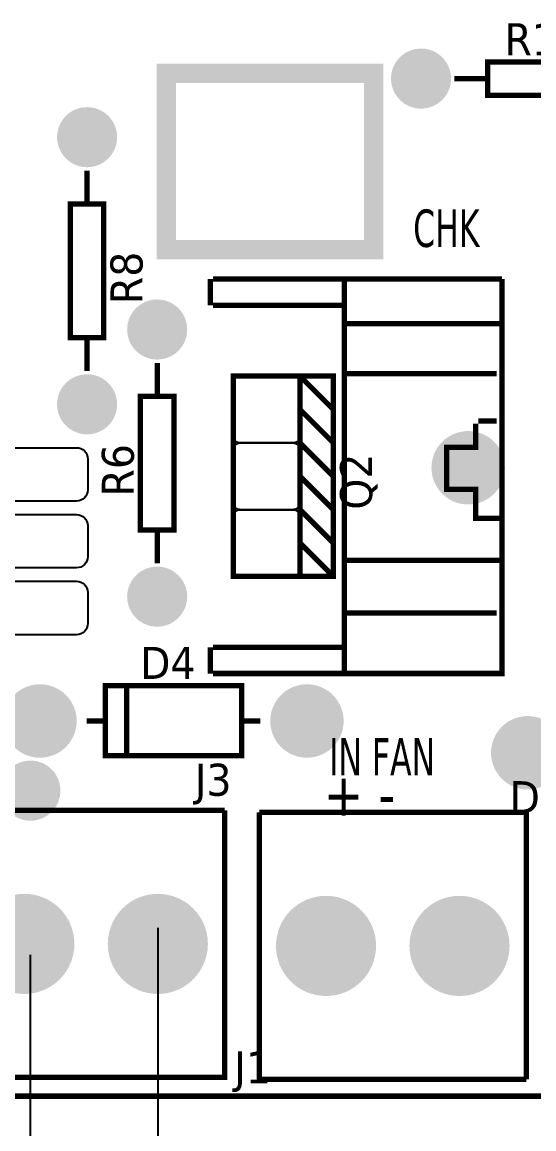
# Model space of a CAD drawing. Header units: millimetres. Extents: x 123.5 to 144.3, y 105.4 to 121.6.
# Drawn here: x 130.757 to 131.907, y 109.241 to 111.727 of the extents above; entities that cross this region are included whole.
import ezdxf

# ---------------------------------------------------------------- set-up
doc = ezdxf.new("R2010")
doc.units = ezdxf.units.MM
doc.layers.add('DESC', color=250, linetype='Continuous')
doc.layers.add('WIRES', color=7, linetype='Continuous')
doc.styles.get("Standard").update_dxf_attribs({"font": 'tahoma.ttf'})

# ---------------------------------------------------------------- blocks, each defined once
blk = doc.blocks.new('EPAD')
at = {"const_width": 0.5}
blk.add_lwpolyline([(-0.25, 0, 1), (0.25, 0, 1)], format="xyb", close=True, dxfattribs=at)
blk = doc.blocks.new('TarIncu')
for points, const_width in [([(128.0244, 112.5934), (132.4049, 112.5934), (132.4049, 116.2458), (128.0244, 116.2458), (128.0244, 112.5934)], 0.008), ([(128.0244, 112.5934), (132.4049, 112.5934), (132.4049, 116.2458), (128.0244, 116.2458), (128.0244, 112.5934)], 0.008), ([(128.0244, 112.5934), (132.4049, 112.5934), (132.4049, 116.2458), (128.0244, 116.2458), (128.0244, 112.5934)], 0.008), ([(130.6779, 113.8611), (130.9889, 113.8611), (130.9889, 114.1249), (130.6779, 114.1249), (130.6779, 113.8611)], 0.029), ([(130.6779, 113.8611), (130.9889, 113.8611), (130.9889, 114.1249), (130.6779, 114.1249), (130.6779, 113.8611)], 0.029), ([(130.6779, 113.8611), (130.9889, 113.8611), (130.9889, 114.1249), (130.6779, 114.1249), (130.6779, 113.8611)], 0.029), ([(131.1598, 114.0921), (131.3598, 114.0921), (131.3598, 114.1421), (131.1598, 114.1421), (131.1598, 114.0921)], 0.008), ([(131.1598, 114.0921), (131.3598, 114.0921), (131.3598, 114.1421), (131.1598, 114.1421), (131.1598, 114.0921)], 0.008), ([(131.1598, 114.0921), (131.3598, 114.0921), (131.3598, 114.1421), (131.1598, 114.1421), (131.1598, 114.0921)], 0.008), ([(131.1098, 114.1171), (131.1598, 114.1171)], 0.008), ([(131.1098, 114.1171), (131.1598, 114.1171)], 0.008), ([(131.1098, 114.1171), (131.1598, 114.1171)], 0.008), ([(130.5594, 113.9794), (130.5594, 113.9294)], 0.008), ([(130.5594, 113.9794), (130.5594, 113.9294)], 0.008), ([(130.5594, 113.9794), (130.5594, 113.9294)], 0.008), ([(130.5344, 113.7294), (130.5844, 113.7294), (130.5844, 113.9294), (130.5344, 113.9294), (130.5344, 113.7294)], 0.008), ([(130.5344, 113.7294), (130.5844, 113.7294), (130.5844, 113.9294), (130.5344, 113.9294), (130.5344, 113.7294)], 0.008), ([(130.5344, 113.7294), (130.5844, 113.7294), (130.5844, 113.9294), (130.5344, 113.9294), (130.5344, 113.7294)], 0.008), ([(130.7439, 113.8169), (130.7439, 113.7775)], 0.008), ([(130.7439, 113.8169), (130.7439, 113.7775)], 0.008), ([(130.7439, 113.8169), (130.7439, 113.7775)], 0.008), ([(131.1809, 113.8169), (130.7478, 113.8169)], 0.008), ([(131.1809, 113.8169), (131.1809, 113.2263), (130.7478, 113.2263)], 0.008), ([(131.1809, 113.8169), (130.7478, 113.8169)], 0.008), ([(131.1809, 113.8169), (131.1809, 113.2263), (130.7478, 113.2263)], 0.008), ([(131.1809, 113.8169), (130.7478, 113.8169)], 0.008), ([(131.1809, 113.8169), (131.1809, 113.2263), (130.7478, 113.2263)], 0.008), ([(130.9446, 113.8169), (130.9446, 113.2303)], 0.008), ([(130.9446, 113.8169), (130.9446, 113.2303)], 0.008), ([(130.9446, 113.8169), (130.9446, 113.2303)], 0.008), ([(130.7478, 113.7775), (130.9446, 113.7775)], 0.008), ([(130.7478, 113.7775), (130.9446, 113.7775)], 0.008), ([(130.7478, 113.7775), (130.9446, 113.7775)], 0.008), ([(131.1769, 113.75), (130.9486, 113.75)], 0.008), ([(131.1769, 113.75), (130.9486, 113.75)], 0.008), ([(131.1769, 113.75), (130.9486, 113.75)], 0.008), ([(130.5594, 113.7294), (130.5594, 113.6794)], 0.008), ([(130.5594, 113.7294), (130.5594, 113.6794)], 0.008), ([(130.5594, 113.7294), (130.5594, 113.6794)], 0.008), ([(130.6644, 113.6414), (130.6644, 113.6914)], 0.008), ([(130.6644, 113.6414), (130.6644, 113.6914)], 0.008), ([(130.6644, 113.6414), (130.6644, 113.6914)], 0.008), ([(130.7784, 113.3716), (130.8784, 113.3716), (130.8784, 113.6716), (130.7784, 113.6716), (130.7784, 113.3716)], 0.008), ([(130.7784, 113.3716), (130.8784, 113.3716), (130.8784, 113.6716), (130.7784, 113.6716), (130.7784, 113.3716)], 0.008), ([(130.7784, 113.3716), (130.8784, 113.3716), (130.8784, 113.6716), (130.7784, 113.6716), (130.7784, 113.3716)], 0.008), ([(130.8784, 113.6716), (130.9284, 113.6716), (130.9284, 113.3716), (130.8784, 113.3716)], 0.008), ([(130.8784, 113.6716), (130.9284, 113.6216)], 0.008), ([(130.8784, 113.6716), (130.9284, 113.6716), (130.9284, 113.3716), (130.8784, 113.3716)], 0.008), ([(130.8784, 113.6716), (130.9284, 113.6216)], 0.008), ([(130.8784, 113.6716), (130.9284, 113.6716), (130.9284, 113.3716), (130.8784, 113.3716)], 0.008), ([(130.8784, 113.6716), (130.9284, 113.6216)], 0.008), ([(131.173, 113.6752), (130.9446, 113.6752)], 0.008), ([(131.173, 113.6752), (130.9446, 113.6752)], 0.008), ([(131.173, 113.6752), (130.9446, 113.6752)], 0.008), ([(130.6394, 113.4414), (130.6894, 113.4414), (130.6894, 113.6414), (130.6394, 113.6414), (130.6394, 113.4414)], 0.008), ([(130.6394, 113.4414), (130.6894, 113.4414), (130.6894, 113.6414), (130.6394, 113.6414), (130.6394, 113.4414)], 0.008), ([(130.6394, 113.4414), (130.6894, 113.4414), (130.6894, 113.6414), (130.6394, 113.6414), (130.6394, 113.4414)], 0.008), ([(130.8784, 113.6216), (130.9284, 113.5716)], 0.008), ([(130.8784, 113.6216), (130.9284, 113.5716)], 0.008), ([(130.8784, 113.6216), (130.9284, 113.5716)], 0.008), ([(131.1415, 113.6004), (131.1415, 113.5649), (131.0982, 113.5649), (131.0982, 113.5019), (131.1376, 113.5019), (131.1415, 113.5019), (131.1415, 113.4586)], 0.008), ([(131.1415, 113.6004), (131.1415, 113.5649), (131.0982, 113.5649), (131.0982, 113.5019), (131.1376, 113.5019), (131.1415, 113.5019), (131.1415, 113.4586)], 0.008), ([(131.1415, 113.6004), (131.1415, 113.5649), (131.0982, 113.5649), (131.0982, 113.5019), (131.1376, 113.5019), (131.1415, 113.5019), (131.1415, 113.4586)], 0.008), ([(131.173, 113.6043), (131.1454, 113.6043)], 0.008), ([(131.173, 113.6043), (131.1454, 113.6043)], 0.008), ([(131.173, 113.6043), (131.1454, 113.6043)], 0.008), ([(130.8784, 113.5716), (130.9284, 113.5216)], 0.008), ([(130.8784, 113.5716), (130.9284, 113.5216)], 0.008), ([(130.8784, 113.5716), (130.9284, 113.5216)], 0.008), ([(130.8784, 113.5216), (130.9284, 113.4716)], 0.008), ([(130.8784, 113.5216), (130.9284, 113.4716)], 0.008), ([(130.8784, 113.5216), (130.9284, 113.4716)], 0.008), ([(130.8784, 113.4716), (130.9284, 113.4216)], 0.008), ([(130.8784, 113.4716), (130.9284, 113.4216)], 0.008), ([(130.8784, 113.4716), (130.9284, 113.4216)], 0.008), ([(131.1376, 113.4586), (131.1769, 113.4586)], 0.008), ([(131.1376, 113.4586), (131.1769, 113.4586)], 0.008), ([(131.1376, 113.4586), (131.1769, 113.4586)], 0.008), ([(130.6644, 113.3914), (130.6644, 113.4414)], 0.008), ([(130.6644, 113.3914), (130.6644, 113.4414)], 0.008), ([(130.6644, 113.3914), (130.6644, 113.4414)], 0.008), ([(130.8784, 113.4216), (130.9284, 113.3716)], 0.008), ([(130.8784, 113.4216), (130.9284, 113.3716)], 0.008), ([(130.8784, 113.4216), (130.9284, 113.3716)], 0.008), ([(131.1769, 113.3956), (130.9446, 113.3956)], 0.008), ([(131.1769, 113.3956), (130.9446, 113.3956)], 0.008), ([(131.1769, 113.3956), (130.9446, 113.3956)], 0.008), ([(131.173, 113.3169), (130.9446, 113.3169)], 0.008), ([(131.173, 113.3169), (130.9446, 113.3169)], 0.008), ([(131.173, 113.3169), (130.9446, 113.3169)], 0.008), ([(130.7439, 113.2657), (130.7439, 113.2263)], 0.008), ([(130.7439, 113.2657), (130.7439, 113.2263)], 0.008), ([(130.7439, 113.2657), (130.7439, 113.2263)], 0.008), ([(130.7478, 113.2657), (130.9446, 113.2657)], 0.008), ([(130.7478, 113.2657), (130.9446, 113.2657)], 0.008), ([(130.7478, 113.2657), (130.9446, 113.2657)], 0.008), ([(130.5868, 113.1032), (130.7908, 113.1032), (130.7908, 113.2082), (130.5868, 113.2082), (130.5868, 113.1032)], 0.008), ([(130.5868, 113.1032), (130.7908, 113.1032), (130.7908, 113.2082), (130.5868, 113.2082), (130.5868, 113.1032)], 0.008), ([(130.5868, 113.1032), (130.7908, 113.1032), (130.7908, 113.2082), (130.5868, 113.2082), (130.5868, 113.1032)], 0.008), ([(130.6188, 113.2072), (130.6188, 113.1042)], 0.008), ([(130.6188, 113.2072), (130.6188, 113.1042)], 0.008), ([(130.6188, 113.2072), (130.6188, 113.1042)], 0.008), ([(130.5588, 113.1552), (130.5868, 113.1552)], 0.008), ([(130.5588, 113.1552), (130.5868, 113.1552)], 0.008), ([(130.5588, 113.1552), (130.5868, 113.1552)], 0.008), ([(130.7908, 113.1552), (130.8188, 113.1552)], 0.008), ([(130.7908, 113.1552), (130.8188, 113.1552)], 0.008), ([(130.7908, 113.1552), (130.8188, 113.1552)], 0.008), ([(130.7654, 113.0214), (130.7654, 112.6214), (129.9654, 112.6214)], 0.008), ([(129.9654, 113.0214), (130.7654, 113.0214)], 0.008), ([(130.7654, 113.0214), (130.7654, 112.6214), (129.9654, 112.6214)], 0.008), ([(129.9654, 113.0214), (130.7654, 113.0214)], 0.008), ([(130.7654, 113.0214), (130.7654, 112.6214), (129.9654, 112.6214)], 0.008), ([(129.9654, 113.0214), (130.7654, 113.0214)], 0.008), ([(130.8174, 113.0184), (130.8174, 112.6184)], 0.008), ([(130.8174, 113.0184), (131.2174, 113.0184)], 0.008), ([(130.8174, 113.0184), (130.8174, 112.6184)], 0.008), ([(130.8174, 113.0184), (131.2174, 113.0184)], 0.008), ([(130.8174, 113.0184), (130.8174, 112.6184)], 0.008), ([(130.8174, 113.0184), (131.2174, 113.0184)], 0.008), ([(131.2174, 113.0184), (131.2174, 112.6184)], 0.008), ([(131.2174, 113.0184), (131.2174, 112.6184)], 0.008), ([(131.2174, 113.0184), (131.2174, 112.6184)], 0.008), ([(130.8174, 112.6184), (131.2174, 112.6184)], 0.008), ([(130.8174, 112.6184), (131.2174, 112.6184)], 0.008), ([(130.8174, 112.6184), (131.2174, 112.6184)], 0.008)]:
    blk.add_lwpolyline(points, dxfattribs=dict(const_width=const_width))
for points in [[(130.8784, 113.6616), (130.8784, 113.5816), (130.8783, 113.5806), (130.8782, 113.5796), (130.8779, 113.5786), (130.8776, 113.5777), (130.8772, 113.5768), (130.8767, 113.576), (130.8761, 113.5752), (130.8755, 113.5745), (130.8748, 113.5739), (130.874, 113.5733), (130.8732, 113.5728), (130.8723, 113.5724), (130.8714, 113.5721), (130.8704, 113.5718), (130.8694, 113.5717), (130.8684, 113.5716), (130.7884, 113.5716), (130.7873, 113.5717), (130.7863, 113.5718), (130.7854, 113.5721), (130.7844, 113.5724), (130.7836, 113.5728), (130.7827, 113.5733), (130.782, 113.5739), (130.7813, 113.5745), (130.7806, 113.5752), (130.78, 113.576), (130.7796, 113.5768), (130.7791, 113.5777), (130.7788, 113.5786), (130.7786, 113.5796), (130.7784, 113.5806), (130.7784, 113.5816), (130.7784, 113.6616), (130.7784, 113.6627), (130.7786, 113.6637), (130.7788, 113.6646), (130.7791, 113.6656), (130.7796, 113.6664), (130.78, 113.6673), (130.7806, 113.668), (130.7813, 113.6687), (130.782, 113.6694), (130.7827, 113.6699), (130.7836, 113.6704), (130.7844, 113.6708), (130.7854, 113.6712), (130.7863, 113.6714), (130.7873, 113.6716), (130.7884, 113.6716), (130.8684, 113.6716), (130.8694, 113.6716), (130.8704, 113.6714), (130.8714, 113.6712), (130.8723, 113.6708), (130.8732, 113.6704), (130.874, 113.6699), (130.8748, 113.6694), (130.8755, 113.6687), (130.8761, 113.668), (130.8767, 113.6673), (130.8772, 113.6664), (130.8776, 113.6656), (130.8779, 113.6646), (130.8782, 113.6637), (130.8783, 113.6627), (130.8784, 113.6616)], [(130.8784, 113.5616), (130.8784, 113.4816), (130.8783, 113.4806), (130.8782, 113.4796), (130.8779, 113.4786), (130.8776, 113.4777), (130.8772, 113.4768), (130.8767, 113.476), (130.8761, 113.4752), (130.8755, 113.4745), (130.8748, 113.4739), (130.874, 113.4733), (130.8732, 113.4728), (130.8723, 113.4724), (130.8714, 113.4721), (130.8704, 113.4718), (130.8694, 113.4717), (130.8684, 113.4716), (130.7884, 113.4716), (130.7873, 113.4717), (130.7863, 113.4718), (130.7854, 113.4721), (130.7844, 113.4724), (130.7836, 113.4728), (130.7827, 113.4733), (130.782, 113.4739), (130.7813, 113.4745), (130.7806, 113.4752), (130.78, 113.476), (130.7796, 113.4768), (130.7791, 113.4777), (130.7788, 113.4786), (130.7786, 113.4796), (130.7784, 113.4806), (130.7784, 113.4816), (130.7784, 113.5616), (130.7784, 113.5627), (130.7786, 113.5637), (130.7788, 113.5646), (130.7791, 113.5656), (130.7796, 113.5664), (130.78, 113.5673), (130.7806, 113.568), (130.7813, 113.5687), (130.782, 113.5694), (130.7827, 113.5699), (130.7836, 113.5704), (130.7844, 113.5708), (130.7854, 113.5712), (130.7863, 113.5714), (130.7873, 113.5716), (130.7884, 113.5716), (130.8684, 113.5716), (130.8694, 113.5716), (130.8704, 113.5714), (130.8714, 113.5712), (130.8723, 113.5708), (130.8732, 113.5704), (130.874, 113.5699), (130.8748, 113.5694), (130.8755, 113.5687), (130.8761, 113.568), (130.8767, 113.5673), (130.8772, 113.5664), (130.8776, 113.5656), (130.8779, 113.5646), (130.8782, 113.5637), (130.8783, 113.5627), (130.8784, 113.5616)], [(130.8784, 113.4616), (130.8784, 113.3816), (130.8783, 113.3806), (130.8782, 113.3796), (130.8779, 113.3786), (130.8776, 113.3777), (130.8772, 113.3768), (130.8767, 113.376), (130.8761, 113.3752), (130.8755, 113.3745), (130.8748, 113.3739), (130.874, 113.3733), (130.8732, 113.3728), (130.8723, 113.3724), (130.8714, 113.3721), (130.8704, 113.3718), (130.8694, 113.3717), (130.8684, 113.3716), (130.7884, 113.3716), (130.7873, 113.3717), (130.7863, 113.3718), (130.7854, 113.3721), (130.7844, 113.3724), (130.7836, 113.3728), (130.7827, 113.3733), (130.782, 113.3739), (130.7813, 113.3745), (130.7806, 113.3752), (130.78, 113.376), (130.7796, 113.3768), (130.7791, 113.3777), (130.7788, 113.3786), (130.7786, 113.3796), (130.7784, 113.3806), (130.7784, 113.3816), (130.7784, 113.4616), (130.7784, 113.4627), (130.7786, 113.4637), (130.7788, 113.4646), (130.7791, 113.4656), (130.7796, 113.4664), (130.78, 113.4673), (130.7806, 113.468), (130.7813, 113.4687), (130.782, 113.4694), (130.7827, 113.4699), (130.7836, 113.4704), (130.7844, 113.4708), (130.7854, 113.4712), (130.7863, 113.4714), (130.7873, 113.4716), (130.7884, 113.4716), (130.8684, 113.4716), (130.8694, 113.4716), (130.8704, 113.4714), (130.8714, 113.4712), (130.8723, 113.4708), (130.8732, 113.4704), (130.874, 113.4699), (130.8748, 113.4694), (130.8755, 113.4687), (130.8761, 113.468), (130.8767, 113.4673), (130.8772, 113.4664), (130.8776, 113.4656), (130.8779, 113.4646), (130.8782, 113.4637), (130.8783, 113.4627), (130.8784, 113.4616)]]:
    blk.add_lwpolyline(points, close=True)
for points in [[(130.4474, 113.5644), (130.5434, 113.5644), (130.5468, 113.5641), (130.5501, 113.5631), (130.5529, 113.5616), (130.5555, 113.5595), (130.5575, 113.557), (130.5591, 113.5541), (130.56, 113.5509), (130.5604, 113.5474), (130.5604, 113.5474), (130.5604, 113.5014), (130.56, 113.498), (130.5591, 113.4947), (130.5575, 113.4918), (130.5555, 113.4893), (130.5529, 113.4873), (130.5501, 113.4857), (130.5468, 113.4848), (130.5434, 113.4844), (130.4474, 113.4844)], [(130.4474, 113.4644), (130.5434, 113.4644), (130.5468, 113.4641), (130.5501, 113.4631), (130.5529, 113.4616), (130.5555, 113.4595), (130.5575, 113.457), (130.5591, 113.4541), (130.56, 113.4509), (130.5604, 113.4474), (130.5604, 113.4474), (130.5604, 113.4014), (130.56, 113.398), (130.5591, 113.3947), (130.5575, 113.3918), (130.5555, 113.3893), (130.5529, 113.3873), (130.5501, 113.3857), (130.5468, 113.3848), (130.5434, 113.3844), (130.4474, 113.3844)], [(130.4474, 113.3644), (130.5434, 113.3644), (130.5468, 113.3641), (130.5501, 113.3631), (130.5529, 113.3616), (130.5555, 113.3595), (130.5575, 113.357), (130.5591, 113.3541), (130.56, 113.3509), (130.5604, 113.3474), (130.5604, 113.3474), (130.5604, 113.3014), (130.56, 113.298), (130.5591, 113.2947), (130.5575, 113.2918), (130.5555, 113.2893), (130.5529, 113.2873), (130.5501, 113.2857), (130.5468, 113.2848), (130.5434, 113.2844), (130.4474, 113.2844)]]:
    blk.add_lwpolyline(points)
for p, xscale, yscale in [((131.0598, 114.1171), 0.09, 0.09), ((130.5594, 114.0294), 0.09, 0.09), ((130.6644, 113.7414), 0.09, 0.09), ((130.5594, 113.6294), 0.09, 0.09), ((131.1304, 113.5344), 0.11, 0.11), ((130.6644, 113.3414), 0.09, 0.09), ((130.4888, 113.1552), 0.11, 0.11), ((130.8888, 113.1552), 0.11, 0.11), ((131.2196, 113.1076), 0.11, 0.11), ((130.4745, 113.0509), 0.09, 0.09), ((130.4654, 112.8214), 0.15, 0.15), ((130.6654, 112.8214), 0.15, 0.15), ((130.9174, 112.8184), 0.15, 0.15), ((131.1174, 112.8184), 0.15, 0.15)]:
    blk.add_blockref('EPAD', p, dxfattribs=dict(xscale=xscale, yscale=yscale))
for s, height, width, p in [('R12', 0.048, 1.041667, (131.1848, 114.1521)), ('R12', 0.048, 1.041667, (131.1848, 114.1521)), ('R12', 0.048, 1.041667, (131.1848, 114.1521)), ('CHK', 0.056, 0.714286, (131.048, 113.8651)), ('CHK', 0.056, 0.714286, (131.048, 113.8651)), ('CHK', 0.056, 0.714286, (131.048, 113.8651)), ('D4', 0.048, 1.041667, (130.6388, 113.2182)), ('D4', 0.048, 1.041667, (130.6388, 113.2182)), ('D4', 0.048, 1.041667, (130.6388, 113.2182)), ('IN FAN', 0.056, 0.714286, (130.922, 113.0737)), ('IN FAN', 0.056, 0.714286, (130.922, 113.0737)), ('IN FAN', 0.056, 0.714286, (130.922, 113.0737)), ('J3', 0.048, 1.041667, (130.7209, 113.0432)), ('J3', 0.048, 1.041667, (130.7209, 113.0432)), ('J3', 0.048, 1.041667, (130.7209, 113.0432)), ('+ -', 0.064, 0.9375, (130.9141, 113.0136)), ('+ -', 0.064, 0.9375, (130.9141, 113.0136)), ('+ -', 0.064, 0.9375, (130.9141, 113.0136)), ('D5', 0.048, 1.041667, (131.1925, 113.0171)), ('D5', 0.048, 1.041667, (131.1925, 113.0171)), ('D5', 0.048, 1.041667, (131.1925, 113.0171)), ('J1', 0.048, 1.041667, (130.7799, 112.6126)), ('J1', 0.048, 1.041667, (130.7799, 112.6126)), ('J1', 0.048, 1.041667, (130.7799, 112.6126))]:
    blk.add_text(s, height=height, dxfattribs=dict(width=width)).set_placement(p)
at = {"width": 1.041667}
for s, p in [('R8', (130.6424, 113.7794)), ('R8', (130.6424, 113.7794)), ('R8', (130.6424, 113.7794)), ('R6', (130.6294, 113.4914)), ('R6', (130.6294, 113.4914)), ('R6', (130.6294, 113.4914)), ('Q2', (130.9864, 113.4716)), ('Q2', (130.9864, 113.4716)), ('Q2', (130.9864, 113.4716))]:
    blk.add_text(s, height=0.048, rotation=90, dxfattribs=at).set_placement(p)

msp = doc.modelspace()

# ---------------------------------------------------------------- linework, layer by layer
at = {"layer": 'WIRES'}
for p, q in [((131.0627, 109.1281), (131.0627, 109.6929)), ((130.7757, 108.9629), (130.7757, 109.6321))]:
    msp.add_line(p, q, dxfattribs=at)

# ---------------------------------------------------------------- block references
at = {"layer": 'DESC', "xscale": 1.5, "yscale": 1.5, "zscale": 1.5}
msp.add_blockref('TarIncu', (-64.9364, -59.5756), dxfattribs=at)

doc.saveas('drawing.dxf')
